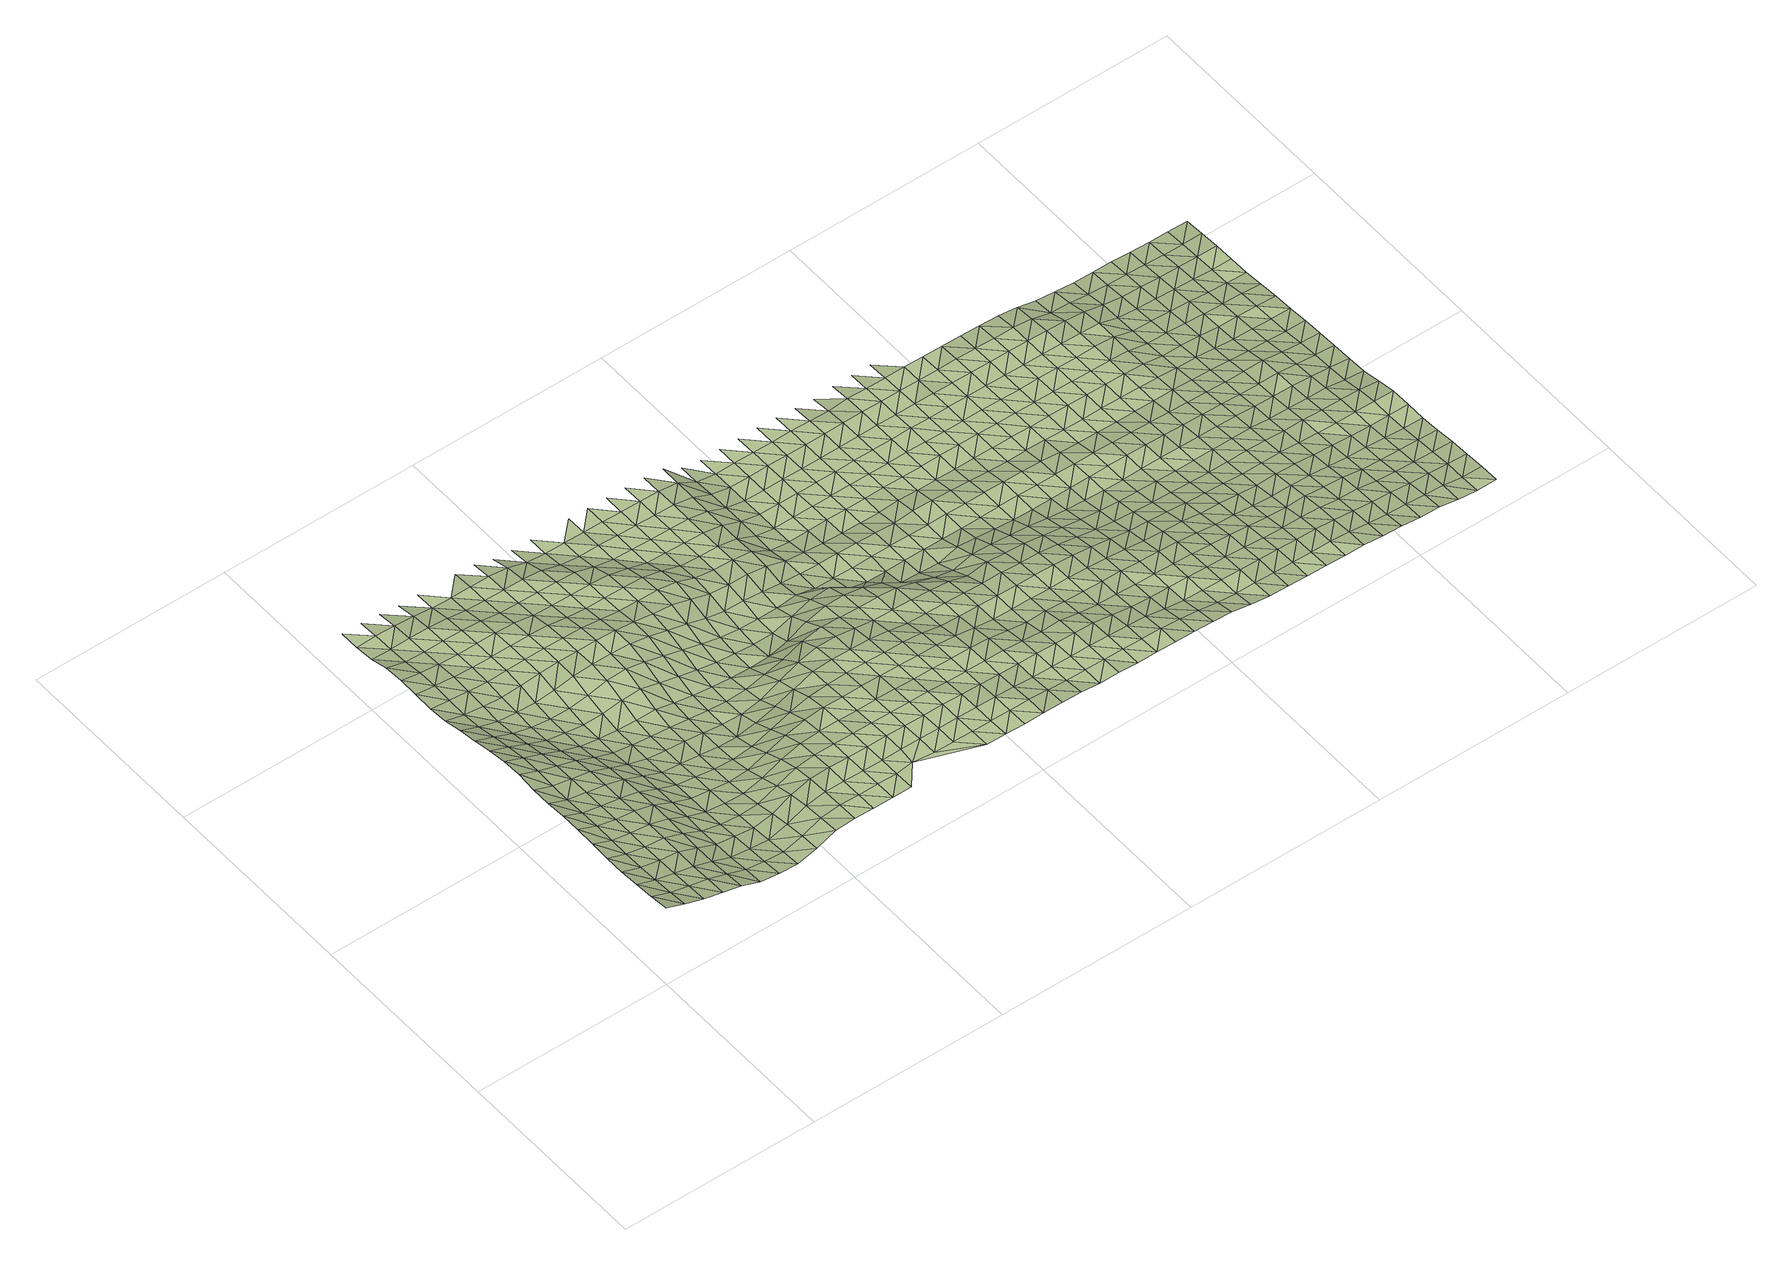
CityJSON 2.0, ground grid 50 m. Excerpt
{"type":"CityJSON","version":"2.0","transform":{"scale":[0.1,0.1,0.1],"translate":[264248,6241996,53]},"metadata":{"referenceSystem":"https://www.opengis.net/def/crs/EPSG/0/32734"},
"CityObjects":{
"terrain1":{"type":"TINRelief","geometry":[{"type":"CompositeSurface","lod":"1","boundaries":[[[0,1,2]],[[3,2,4]],[[4,2,1]],[[3,5,6]],[[5,3,4]],[[6,7,8]],[[4,1,9]],[[7,6,5]],[[10,8,11]],[[5,4,12]],[[8,7,11]],[[9,12,4]],[[10,13,14]],[[13,10,11]],[[5,15,7]],[[12,16,5]],[[17,14,18]],[[11,7,15]],[[18,14,13]],[[5,16,15]],[[12,9,19]],[[17,20,21]],[[13,11,22]],[[20,17,18]],[[23,16,12]],[[15,22,11]],[[24,21,25]],[[19,23,12]],[[18,13,26]],[[25,21,20]],[[13,22,26]],[[24,27,28]],[[15,16,29]],[[23,30,16]],[[20,18,31]],[[27,24,25]],[[15,29,22]],[[26,31,18]],[[16,30,29]],[[32,28,33]],[[23,19,34]],[[25,20,35]],[[33,28,27]],[[26,22,36]],[[31,35,20]],[[32,37,38]],[[30,23,39]],[[22,29,36]],[[37,32,33]],[[34,39,23]],[[25,40,27]],[[41,31,26]],[[35,42,25]],[[43,38,44]],[[36,41,26]],[[33,27,40]],[[30,45,29]],[[25,42,40]],[[44,38,37]],[[39,46,30]],[[35,31,47]],[[43,48,49]],[[45,36,29]],[[41,47,31]],[[30,46,45]],[[37,33,50]],[[39,34,51]],[[48,43,44]],[[52,42,35]],[[50,33,40]],[[49,53,54]],[[41,36,55]],[[47,52,35]],[[44,37,56]],[[57,46,39]],[[53,49,48]],[[55,36,45]],[[42,58,40]],[[56,37,50]],[[51,57,39]],[[59,54,60]],[[42,52,58]],[[48,44,61]],[[47,41,62]],[[60,54,53]],[[55,63,41]],[[50,40,64]],[[46,65,45]],[[44,56,61]],[[57,66,46]],[[59,67,68]],[[47,62,52]],[[58,64,40]],[[41,63,62]],[[53,48,69]],[[65,55,45]],[[67,59,60]],[[46,66,65]],[[50,70,56]],[[71,57,51]],[[61,69,48]],[[72,68,73]],[[64,70,50]],[[60,53,74]],[[58,52,75]],[[76,63,55]],[[73,68,67]],[[52,62,77]],[[56,78,61]],[[66,57,79]],[[69,74,53]],[[55,65,76]],[[72,80,81]],[[64,58,75]],[[70,78,56]],[[75,52,77]],[[79,57,71]],[[63,82,62]],[[80,72,73]],[[67,60,83]],[[69,61,84]],[[74,85,60]],[[63,76,82]],[[81,86,87]],[[70,64,88]],[[66,89,65]],[[78,84,61]],[[79,90,66]],[[67,83,73]],[[91,77,62]],[[86,81,80]],[[60,85,83]],[[88,64,75]],[[69,92,74]],[[65,89,76]],[[91,62,82]],[[66,90,89]],[[93,87,94]],[[78,70,95]],[[96,79,71]],[[84,92,69]],[[75,77,97]],[[94,87,86]],[[95,70,88]],[[98,80,73]],[[85,74,99]],[[76,100,82]],[[73,83,101]],[[97,77,91]],[[93,102,103]],[[84,78,104]],[[105,90,79]],[[92,99,74]],[[100,76,89]],[[86,80,98]],[[106,88,75]],[[73,101,98]],[[102,93,94]],[[78,95,104]],[[79,96,105]],[[85,107,83]],[[91,82,108]],[[97,106,75]],[[92,84,109]],[[85,99,107]],[[108,82,100]],[[94,86,110]],[[95,88,111]],[[90,112,89]],[[104,109,84]],[[90,105,113]],[[83,114,101]],[[91,115,97]],[[98,110,86]],[[106,111,88]],[[99,92,116]],[[100,89,112]],[[114,83,107]],[[115,91,108]],[[90,113,112]],[[104,95,117]],[[96,118,105]],[[109,116,92]],[[102,94,119]],[[101,120,98]],[[106,97,121]],[[110,122,94]],[[111,117,95]],[[108,100,123]],[[101,114,120]],[[97,115,121]],[[124,102,119]],[[125,109,104]],[[107,99,126]],[[105,127,113]],[[94,122,119]],[[116,128,99]],[[112,123,100]],[[110,98,129]],[[111,106,130]],[[117,125,104]],[[105,118,127]],[[114,107,126]],[[129,98,120]],[[128,126,99]],[[121,130,106]],[[116,109,131]],[[115,108,132]],[[123,133,108]],[[134,122,110]],[[113,135,112]],[[125,131,109]],[[113,127,136]],[[114,137,120]],[[117,111,138]],[[132,121,115]],[[129,134,110]],[[130,139,111]],[[108,133,132]],[[140,128,116]],[[123,112,135]],[[137,114,126]],[[113,136,135]],[[117,138,125]],[[127,118,141]],[[131,140,116]],[[111,139,138]],[[119,122,142]],[[120,143,129]],[[130,121,144]],[[134,145,122]],[[133,123,146]],[[137,143,120]],[[144,121,132]],[[147,119,142]],[[126,128,148]],[[149,136,127]],[[122,145,142]],[[140,150,128]],[[146,123,135]],[[151,134,129]],[[131,125,152]],[[153,139,130]],[[125,138,154]],[[149,127,141]],[[137,126,148]],[[133,155,132]],[[129,143,151]],[[148,128,150]],[[144,153,130]],[[140,131,152]],[[125,154,152]],[[155,133,146]],[[145,134,156]],[[139,157,138]],[[136,158,135]],[[159,136,149]],[[160,143,137]],[[161,144,132]],[[156,134,151]],[[139,153,157]],[[150,140,162]],[[146,135,158]],[[160,137,148]],[[161,132,155]],[[136,159,158]],[[163,154,138]],[[164,149,141]],[[152,162,140]],[[142,145,165]],[[144,166,153]],[[156,167,145]],[[163,138,157]],[[151,143,168]],[[155,146,169]],[[170,143,160]],[[144,161,166]],[[171,142,165]],[[148,150,172]],[[159,149,173]],[[145,167,165]],[[162,174,150]],[[169,146,158]],[[168,156,151]],[[175,152,154]],[[168,143,170]],[[176,154,163]],[[164,173,149]],[[160,148,172]],[[157,153,177]],[[161,155,178]],[[172,150,174]],[[153,166,179]],[[152,175,162]],[[154,176,175]],[[178,155,169]],[[180,167,156]],[[163,157,177]],[[159,181,158]],[[177,153,179]],[[173,182,159]],[[160,183,170]],[[161,184,166]],[[156,168,180]],[[185,174,162]],[[169,158,181]],[[183,160,172]],[[161,178,184]],[[159,182,181]],[[165,167,186]],[[163,187,176]],[[173,164,188]],[[162,175,185]],[[170,189,168]],[[190,179,166]],[[167,180,186]],[[187,163,177]],[[169,191,178]],[[189,170,183]],[[190,166,184]],[[192,193,165]],[[176,194,175]],[[172,174,195]],[[182,173,196]],[[185,197,174]],[[191,169,181]],[[168,198,180]],[[186,192,165]],[[194,176,187]],[[196,173,188]],[[183,172,195]],[[177,179,199]],[[178,200,184]],[[198,168,189]],[[195,174,197]],[[201,179,190]],[[202,185,175]],[[200,178,191]],[[186,180,203]],[[187,177,199]],[[182,204,181]],[[202,175,194]],[[199,179,201]],[[182,196,205]],[[189,183,206]],[[190,184,207]],[[180,198,203]],[[185,208,197]],[[191,181,204]],[[195,206,183]],[[207,184,200]],[[182,205,204]],[[192,186,209]],[[194,187,210]],[[188,211,196]],[[185,202,208]],[[190,212,201]],[[203,209,186]],[[210,187,199]],[[198,189,213]],[[200,191,214]],[[206,215,189]],[[212,190,207]],[[195,197,216]],[[202,194,217]],[[205,196,218]],[[197,208,219]],[[204,214,191]],[[213,203,198]],[[201,220,199]],[[209,221,192]],[[189,215,213]],[[217,194,210]],[[211,218,196]],[[206,195,216]],[[207,200,222]],[[216,197,219]],[[220,201,212]],[[202,223,208]],[[192,221,224]],[[200,214,222]],[[209,203,225]],[[210,199,226]],[[204,205,227]],[[202,217,223]],[[205,218,228]],[[215,206,229]],[[212,207,230]],[[225,203,213]],[[226,199,220]],[[231,219,208]],[[204,227,214]],[[229,206,216]],[[222,230,207]],[[205,228,227]],[[232,221,209]],[[210,233,217]],[[231,208,223]],[[215,234,213]],[[220,212,235]],[[218,211,236]],[[225,232,209]],[[233,210,226]],[[222,214,237]],[[234,215,229]],[[230,235,212]],[[221,238,224]],[[216,219,239]],[[217,240,223]],[[228,218,236]],[[241,219,231]],[[214,227,237]],[[211,242,236]],[[243,225,213]],[[221,232,238]],[[240,217,233]],[[229,216,239]],[[220,244,226]],[[245,230,222]],[[243,213,234]],[[239,219,241]],[[235,246,220]],[[231,223,247]],[[237,245,222]],[[225,248,232]],[[233,226,244]],[[228,249,227]],[[220,246,244]],[[247,223,240]],[[236,250,228]],[[234,229,251]],[[235,230,252]],[[225,243,248]],[[231,253,241]],[[249,237,227]],[[251,229,239]],[[245,252,230]],[[228,250,249]],[[240,233,254]],[[253,231,247]],[[255,236,242]],[[238,232,256]],[[243,234,257]],[[258,246,235]],[[232,248,259]],[[254,233,244]],[[241,260,239]],[[245,237,261]],[[257,234,251]],[[252,258,235]],[[236,255,250]],[[238,256,262]],[[247,240,263]],[[256,232,259]],[[260,241,253]],[[261,237,249]],[[243,264,248]],[[246,265,244]],[[263,240,254]],[[251,239,266]],[[243,257,264]],[[246,258,265]],[[253,247,267]],[[252,245,268]],[[266,239,260]],[[261,269,245]],[[270,259,248]],[[254,244,271]],[[250,272,249]],[[273,250,255]],[[247,263,267]],[[251,274,257]],[[252,268,258]],[[270,248,264]],[[265,271,244]],[[245,269,268]],[[260,253,275]],[[272,261,249]],[[274,251,266]],[[250,273,272]],[[254,276,263]],[[267,275,253]],[[256,259,277]],[[257,278,264]],[[279,259,270]],[[271,276,254]],[[266,260,280]],[[265,258,281]],[[282,269,261]],[[257,274,278]],[[258,268,283]],[[277,284,256]],[[263,285,267]],[[277,259,279]],[[275,280,260]],[[261,272,282]],[[255,286,273]],[[270,264,287]],[[271,265,281]],[[276,285,263]],[[281,258,283]],[[269,288,268]],[[287,264,278]],[[266,289,274]],[[275,267,290]],[[291,286,255]],[[280,292,266]],[[269,282,288]],[[270,293,279]],[[276,271,294]],[[273,295,272]],[[285,290,267]],[[278,274,289]],[[296,283,268]],[[293,270,287]],[[266,292,289]],[[294,271,281]],[[275,297,280]],[[272,295,282]],[[296,268,288]],[[273,286,295]],[[279,298,277]],[[285,276,299]],[[290,297,275]],[[291,255,300]],[[287,278,301]],[[281,283,302]],[[298,279,293]],[[299,276,294]],[[292,280,303]],[[282,304,288]],[[289,301,278]],[[302,283,296]],[[277,305,306]],[[290,285,307]],[[297,303,280]],[[304,282,295]],[[308,294,281]],[[286,291,309]],[[305,277,298]],[[285,299,307]],[[293,287,310]],[[292,311,289]],[[296,288,312]],[[301,313,287]],[[302,308,281]],[[297,290,314]],[[292,303,311]],[[312,288,304]],[[291,315,309]],[[298,293,310]],[[299,294,316]],[[286,317,295]],[[287,313,310]],[[307,314,290]],[[291,300,315]],[[301,289,318]],[[296,319,302]],[[308,316,294]],[[303,297,320]],[[304,295,317]],[[311,318,289]],[[319,296,312]],[[286,309,317]],[[305,298,321]],[[307,299,322]],[[314,320,297]],[[313,301,323]],[[308,302,324]],[[321,298,310]],[[316,322,299]],[[312,304,325]],[[318,323,301]],[[302,319,324]],[[326,305,327]],[[328,314,307]],[[311,303,329]],[[320,330,303]],[[317,325,304]],[[313,331,310]],[[316,308,332]],[[309,315,333]],[[327,305,321]],[[322,328,307]],[[315,300,334]],[[318,311,329]],[[323,331,313]],[[330,329,303]],[[324,332,308]],[[320,314,335]],[[319,312,336]],[[325,337,312]],[[315,334,333]],[[321,310,338]],[[309,339,317]],[[328,335,314]],[[323,318,340]],[[322,316,341]],[[336,324,319]],[[331,338,310]],[[332,342,316]],[[312,337,336]],[[343,330,320]],[[325,317,339]],[[340,318,329]],[[309,333,339]],[[321,344,327]],[[322,341,328]],[[345,334,300]],[[335,343,320]],[[316,342,341]],[[331,323,346]],[[332,324,347]],[[338,344,321]],[[337,325,348]],[[346,323,340]],[[347,324,336]],[[329,330,349]],[[350,333,334]],[[343,351,330]],[[348,325,339]],[[338,331,352]],[[335,328,353]],[[354,342,332]],[[344,355,327]],[[328,341,356]],[[345,350,334]],[[340,329,349]],[[337,357,336]],[[331,346,352]],[[349,330,351]],[[347,354,332]],[[343,335,353]],[[358,327,355]],[[328,356,353]],[[357,337,348]],[[344,338,359]],[[342,360,341]],[[333,361,339]],[[350,362,333]],[[340,363,346]],[[364,347,336]],[[352,359,338]],[[342,354,360]],[[351,343,365]],[[348,339,361]],[[349,363,340]],[[364,336,357]],[[333,362,361]],[[355,344,366]],[[367,356,341]],[[353,365,343]],[[346,368,352]],[[347,369,354]],[[370,350,345]],[[359,366,344]],[[367,341,360]],[[357,348,371]],[[363,368,346]],[[347,364,369]],[[349,351,372]],[[365,373,351]],[[371,348,361]],[[370,345,374]],[[359,352,375]],[[376,353,356]],[[377,362,350]],[[366,378,355]],[[379,356,367]],[[363,349,372]],[[360,354,380]],[[364,357,381]],[[368,375,352]],[[372,351,373]],[[354,369,382]],[[353,376,365]],[[383,355,378]],[[356,379,376]],[[381,357,371]],[[350,370,377]],[[359,384,366]],[[367,360,380]],[[361,362,385]],[[380,354,382]],[[368,363,386]],[[364,387,369]],[[375,384,359]],[[388,373,365]],[[371,361,385]],[[372,386,363]],[[364,381,387]],[[362,377,385]],[[378,366,389]],[[367,390,379]],[[374,391,370]],[[365,376,388]],[[375,368,392]],[[393,382,369]],[[384,389,366]],[[390,367,380]],[[371,394,381]],[[368,386,392]],[[393,369,387]],[[378,395,383]],[[379,396,376]],[[397,372,373]],[[370,398,377]],[[388,399,373]],[[394,371,385]],[[384,375,400]],[[389,395,378]],[[396,379,390]],[[391,398,370]],[[380,382,401]],[[381,402,387]],[[392,400,375]],[[397,373,399]],[[403,382,393]],[[404,386,372]],[[405,388,376]],[[402,381,394]],[[389,384,406]],[[390,380,401]],[[385,377,407]],[[405,376,396]],[[401,382,403]],[[398,408,377]],[[392,386,404]],[[393,387,409]],[[400,406,384]],[[372,397,404]],[[388,410,399]],[[385,407,394]],[[409,387,402]],[[377,408,407]],[[396,390,411]],[[388,405,410]],[[395,389,412]],[[413,400,392]],[[393,414,403]],[[398,391,415]],[[406,416,389]],[[411,390,401]],[[404,413,392]],[[414,393,409]],[[417,395,412]],[[397,399,418]],[[405,396,419]],[[402,394,420]],[[398,415,408]],[[389,416,412]],[[399,410,421]],[[394,407,422]],[[391,423,415]],[[406,400,424]],[[403,425,401]],[[419,396,411]],[[397,418,404]],[[409,402,420]],[[413,424,400]],[[418,399,421]],[[425,403,414]],[[394,422,420]],[[405,426,410]],[[427,416,406]],[[411,401,428]],[[408,429,407]],[[405,419,426]],[[408,415,430]],[[404,431,413]],[[414,409,432]],[[424,427,406]],[[428,401,425]],[[433,421,410]],[[429,422,407]],[[431,404,418]],[[420,432,409]],[[408,430,429]],[[411,434,419]],[[423,435,415]],[[433,410,426]],[[412,416,436]],[[437,425,414]],[[427,438,416]],[[434,411,428]],[[424,413,439]],[[413,431,440]],[[414,432,437]],[[441,412,436]],[[418,421,442]],[[419,443,426]],[[444,420,422]],[[445,430,415]],[[416,438,436]],[[446,421,433]],[[422,429,447]],[[427,424,439]],[[428,425,448]],[[413,440,439]],[[443,419,434]],[[445,415,435]],[[431,418,442]],[[442,421,446]],[[448,425,437]],[[422,447,444]],[[433,426,449]],[[450,432,420]],[[438,427,451]],[[430,452,429]],[[449,426,443]],[[453,430,445]],[[454,440,431]],[[434,428,455]],[[439,451,427]],[[448,456,428]],[[420,444,450]],[[433,457,446]],[[437,432,458]],[[447,429,452]],[[454,431,442]],[[430,453,452]],[[434,455,443]],[[459,445,435]],[[428,456,455]],[[433,449,457]],[[436,438,460]],[[458,448,437]],[[451,461,438]],[[450,458,432]],[[462,439,440]],[[446,463,442]],[[447,464,444]],[[465,440,454]],[[466,436,460]],[[453,445,467]],[[438,461,460]],[[463,446,457]],[[452,464,447]],[[439,462,451]],[[449,443,468]],[[469,456,448]],[[440,465,462]],[[443,455,470]],[[459,467,445]],[[454,442,471]],[[444,472,450]],[[448,458,469]],[[449,468,457]],[[443,470,468]],[[471,442,463]],[[464,472,444]],[[473,461,451]],[[456,474,455]],[[452,453,475]],[[467,476,453]],[[454,477,465]],[[462,473,451]],[[456,469,474]],[[458,450,478]],[[452,475,464]],[[477,454,471]],[[472,479,450]],[[453,476,475]],[[461,480,460]],[[463,457,481]],[[482,470,455]],[[457,468,483]],[[465,484,462]],[[458,478,469]],[[467,459,485]],[[473,480,461]],[[482,455,474]],[[478,450,479]],[[463,481,471]],[[465,477,484]],[[457,483,481]],[[486,487,460]],[[472,464,488]],[[467,485,476]],[[464,475,489]],[[459,490,485]],[[473,462,491]],[[470,492,468]],[[469,493,474]],[[480,486,460]],[[494,470,482]],[[472,488,479]],[[491,462,484]],[[478,493,469]],[[464,489,488]],[[477,471,495]],[[492,483,468]],[[471,481,496]],[[470,494,492]],[[482,474,497]],[[476,498,475]],[[476,485,499]],[[477,495,484]],[[473,500,480]],[[473,491,501]],[[471,496,495]],[[493,497,474]],[[483,502,481]],[[478,479,503]],[[498,489,475]],[[479,488,504]],[[476,499,498]],[[486,480,500]],[[482,505,494]],[[490,506,485]],[[473,501,500]],[[502,483,492]],[[493,478,503]],[[503,479,504]],[[497,505,482]],[[491,484,507]],[[508,496,481]],[[484,495,509]],[[510,486,511]],[[512,488,489]],[[513,499,485]],[[508,481,502]],[[514,489,498]],[[501,491,507]],[[497,493,515]],[[492,494,516]],[[484,509,507]],[[500,511,486]],[[505,517,494]],[[513,485,506]],[[512,504,488]],[[503,515,493]],[[489,514,512]],[[496,518,495]],[[502,492,516]],[[519,496,508]],[[494,517,516]],[[520,505,497]],[[498,499,521]],[[522,499,513]],[[500,501,523]],[[518,509,495]],[[507,524,501]],[[496,519,518]],[[497,515,520]],[[525,508,502]],[[526,503,504]],[[498,521,514]],[[527,504,512]],[[499,522,521]],[[500,523,511]],[[517,505,528]],[[529,513,506]],[[501,524,523]],[[525,502,516]],[[528,505,520]],[[526,504,527]],[[530,507,509]],[[519,508,531]],[[532,515,503]],[[533,512,514]],[[534,509,518]],[[535,511,536]],[[522,513,537]],[[525,531,508]],[[521,533,514]],[[516,517,538]],[[511,523,536]],[[509,534,530]],[[528,539,517]],[[503,526,532]],[[529,537,513]],[[540,524,507]],[[520,515,541]],[[527,512,542]],[[518,519,543]],[[538,525,516]],[[517,539,538]],[[531,544,519]],[[542,512,533]],[[541,528,520]],[[521,522,545]],[[507,530,540]],[[541,515,532]],[[537,546,522]],[[524,547,523]],[[518,543,534]],[[527,548,526]],[[519,544,543]],[[521,545,533]],[[542,548,527]],[[522,546,545]],[[547,536,523]],[[531,525,549]],[[550,539,528]],[[524,540,547]],[[525,538,551]],[[534,552,530]],[[532,526,553]],[[537,529,554]],[[528,541,550]],[[531,549,544]],[[555,542,533]],[[552,534,543]],[[525,551,549]],[[548,553,526]],[[556,536,557]],[[539,558,538]],[[537,554,546]],[[555,533,545]],[[529,559,554]],[[540,530,560]],[[541,532,561]],[[557,536,547]],[[558,539,550]],[[543,544,562]],[[542,563,548]],[[552,560,530]],[[553,561,532]],[[551,538,564]],[[562,544,549]],[[563,542,555]],[[550,541,565]],[[545,546,566]],[[558,564,538]],[[546,554,567]],[[543,568,552]],[[540,569,547]],[[560,570,540]],[[561,565,541]],[[551,571,549]],[[572,553,548]],[[545,566,555]],[[568,543,562]],[[548,563,573]],[[546,567,566]],[[569,557,547]],[[559,574,554]],[[540,570,569]],[[551,564,571]],[[553,572,561]],[[575,558,550]],[[548,573,572]],[[565,576,550]],[[560,552,577]],[[552,568,578]],[[579,580,557]],[[562,549,581]],[[563,555,582]],[[583,567,554]],[[571,584,549]],[[575,550,576]],[[555,566,585]],[[560,577,570]],[[586,564,558]],[[552,578,577]],[[557,569,579]],[[583,554,574]],[[568,562,581]],[[565,561,587]],[[582,573,563]],[[581,549,584]],[[561,572,588]],[[555,585,582]],[[558,575,586]],[[565,587,576]],[[589,571,564]],[[567,590,566]],[[561,588,587]],[[591,567,583]],[[570,592,569]],[[578,568,593]],[[570,577,594]],[[572,573,595]],[[590,585,566]],[[593,568,581]],[[589,564,586]],[[596,573,582]],[[567,591,590]],[[569,592,579]],[[597,584,571]],[[598,583,574]],[[570,594,592]],[[578,599,577]],[[575,576,600]],[[595,588,572]],[[576,587,601]],[[573,596,595]],[[599,578,593]],[[571,589,597]],[[579,602,603]],[[575,600,586]],[[604,581,584]],[[605,582,585]],[[591,583,606]],[[600,576,601]],[[585,590,607]],[[608,594,577]],[[592,602,579]],[[598,606,583]],[[581,604,593]],[[587,588,609]],[[582,605,596]],[[608,577,599]],[[604,584,597]],[[610,588,595]],[[585,607,605]],[[586,611,589]],[[609,601,587]],[[590,591,612]],[[611,586,600]],[[588,610,609]],[[606,613,591]],[[594,614,592]],[[599,593,615]],[[616,594,608]],[[589,617,597]],[[618,595,596]],[[607,590,612]],[[604,615,593]],[[605,619,596]],[[591,613,612]],[[602,592,614]],[[606,598,620]],[[594,616,614]],[[617,589,611]],[[621,608,599]],[[600,601,622]],[[595,618,610]],[[623,601,609]],[[596,619,618]],[[597,624,604]],[[607,625,605]],[[615,621,599]],[[626,602,627]],[[611,600,622]],[[613,606,628]],[[624,597,617]],[[622,601,623]],[[625,607,612]],[[616,608,629]],[[630,609,610]],[[614,627,602]],[[620,628,606]],[[631,615,604]],[[619,605,632]],[[621,629,608]],[[618,630,610]],[[617,611,633]],[[631,604,624]],[[632,605,625]],[[623,609,634]],[[612,613,635]],[[622,633,611]],[[628,636,613]],[[615,637,621]],[[614,616,638]],[[629,639,616]],[[609,630,634]],[[640,624,617]],[[618,619,641]],[[612,635,625]],[[615,631,637]],[[619,632,642]],[[613,636,635]],[[614,638,627]],[[628,620,643]],[[616,639,638]],[[617,633,640]],[[618,641,630]],[[644,622,623]],[[619,642,641]],[[634,645,623]],[[629,621,646]],[[631,624,647]],[[621,637,648]],[[649,627,650]],[[632,625,651]],[[652,636,628]],[[647,624,640]],[[644,623,645]],[[625,635,653]],[[629,646,639]],[[630,654,634]],[[655,633,622]],[[621,648,646]],[[627,638,650]],[[643,652,628]],[[642,632,651]],[[654,630,641]],[[625,653,651]],[[631,656,637]],[[657,635,636]],[[647,658,631]],[[622,644,655]],[[659,645,634]],[[640,633,660]],[[636,652,657]],[[639,661,638]],[[656,648,637]],[[639,646,662]],[[631,658,656]],[[659,634,654]],[[660,647,640]],[[641,642,663]],[[664,653,635]],[[660,633,655]],[[651,665,642]],[[661,650,638]],[[643,666,652]],[[639,662,661]],[[664,635,657]],[[644,645,667]],[[654,641,663]],[[645,659,668]],[[642,665,663]],[[646,648,669]],[[670,658,647]],[[671,648,656]],[[672,650,673]],[[644,667,655]],[[674,651,653]],[[667,645,668]],[[647,660,670]],[[675,653,664]],[[669,662,646]],[[657,652,676]],[[673,650,661]],[[648,671,669]],[[652,666,677]],[[659,654,678]],[[663,679,654]],[[653,675,674]],[[656,658,680]],[[655,681,660]],[[682,665,651]],[[664,657,676]],[[658,670,683]],[[676,652,677]],[[668,659,678]],[[681,655,667]],[[678,654,679]],[[662,684,661]],[[656,680,671]],[[685,662,669]],[[658,683,680]],[[651,674,682]],[[660,686,670]],[[687,663,665]],[[664,688,675]],[[684,673,661]],[[689,677,666]],[[662,685,684]],[[686,660,681]],[[676,688,664]],[[690,669,671]],[[667,668,691]],[[678,692,668]],[[665,682,687]],[[683,670,693]],[[694,679,663]],[[675,695,674]],[[680,690,671]],[[696,697,673]],[[681,667,691]],[[693,670,686]],[[691,668,692]],[[688,695,675]],[[685,669,698]],[[699,676,677]],[[673,684,696]],[[663,687,694]],[[700,677,689]],[[674,701,682]],[[702,678,679]],[[669,690,698]],[[703,680,683]],[[686,681,704]],[[676,699,688]],[[683,693,705]],[[695,701,674]],[[700,699,677]],[[691,704,681]],[[702,679,694]],[[680,703,690]],[[706,684,685]],[[682,707,687]],[[708,692,678]],[[698,709,685]],[[683,705,703]],[[693,686,710]],[[701,707,682]],[[684,706,696]],[[695,688,711]],[[700,689,712]],[[685,709,706]],[[686,704,710]],[[678,702,708]],[[688,699,713]],[[714,698,690]],[[687,715,694]],[[716,691,692]],[[705,693,717]],[[701,695,711]],[[714,690,703]],[[707,715,687]],[[688,713,711]],[[696,718,719]],[[710,717,693]],[[716,692,708]],[[698,720,709]],[[694,721,702]],[[722,704,691]],[[699,700,723]],[[718,696,706]],[[712,724,700]],[[705,725,703]],[[707,701,726]],[[698,714,720]],[[715,721,694]],[[723,713,699]],[[705,717,725]],[[691,716,722]],[[711,726,701]],[[723,700,724]],[[702,727,708]],[[728,710,704]],[[709,729,706]],[[714,703,730]],[[709,720,731]],[[721,727,702]],[[715,707,732]],[[730,703,725]],[[728,704,722]],[[726,733,707]],[[708,734,716]],[[735,717,710]],[[724,712,736]],[[737,711,713]],[[709,731,729]],[[713,723,738]],[[739,718,706]],[[715,732,721]],[[727,734,708]],[[707,733,732]],[[720,714,740]],[[711,737,726]],[[730,741,714]],[[710,728,735]],[[713,738,737]],[[718,739,742]],[[716,743,722]],[[725,717,744]],[[706,729,739]],[[740,731,720]],[[723,724,745]],[[714,741,740]],[[734,743,716]],[[736,746,724]],[[744,730,725]],[[727,721,747]],[[748,733,726]],[[744,717,735]],[[721,732,749]],[[722,750,728]],[[738,723,745]],[[726,737,748]],[[745,724,746]],[[751,729,731]],[[727,747,734]],[[743,750,722]],[[721,749,747]],[[752,741,730]],[[733,753,732]],[[740,751,731]],[[728,754,735]],[[738,755,737]],[[730,744,752]],[[733,748,753]],[[756,746,736]],[[750,754,728]],[[755,738,745]],[[739,729,757]],[[758,740,741]],[[743,734,759]],[[749,732,760]],[[729,751,761]],[[734,747,762]],[[735,763,744]],[[748,737,764]],[[741,752,758]],[[760,732,753]],[[743,759,750]],[[729,761,757]],[[754,763,735]],[[734,762,759]],[[764,737,755]],[[749,765,747]],[[766,745,746]],[[746,756,767]],[[751,740,768]],[[744,769,752]],[[740,758,770]],[[749,760,765]],[[771,753,748]],[[745,766,755]],[[763,769,744]],[[748,764,772]],[[766,746,767]],[[768,761,751]],[[754,750,773]],[[774,762,747]],[[770,768,740]],[[750,759,775]],[[752,776,758]],[[753,771,760]],[[771,748,772]],[[774,747,765]],[[754,773,763]],[[769,776,752]],[[750,775,773]],[[764,755,777]],[[756,778,767]],[[755,766,779]],[[758,780,770]],[[781,757,761]],[[760,782,765]],[[762,783,759]],[[761,768,784]],[[785,762,774]],[[772,764,777]],[[776,780,758]],[[771,782,760]],[[755,779,777]],[[769,763,786]],[[783,775,759]],[[761,784,781]],[[763,773,787]],[[762,785,783]],[[788,774,765]],[[766,767,789]],[[767,778,790]],[[768,770,791]],[[769,786,776]],[[780,792,770]],[[763,787,786]],[[782,788,765]],[[775,793,773]],[[771,772,794]],[[789,779,766]],[[777,795,772]],[[789,767,790]],[[784,768,791]],[[785,774,796]],[[791,770,792]],[[793,775,783]],[[794,782,771]],[[788,796,774]],[[794,772,795]],[[780,776,797]],[[798,787,773]],[[776,786,799]],[[784,800,781]],[[801,790,778]],[[802,777,779]],[[798,773,793]],[[803,779,789]],[[780,797,792]],[[783,785,804]],[[788,782,805]],[[800,784,791]],[[776,799,797]],[[796,806,785]],[[805,782,794]],[[779,803,802]],[[793,783,804]],[[787,807,786]],[[808,795,777]],[[785,806,804]],[[809,787,798]],[[810,789,790]],[[811,781,800]],[[812,790,801]],[[813,791,792]],[[807,799,786]],[[796,788,814]],[[792,797,815]],[[787,809,807]],[[805,816,788]],[[777,802,808]],[[817,798,793]],[[794,795,818]],[[789,810,803]],[[810,790,812]],[[791,813,800]],[[796,814,806]],[[813,792,815]],[[817,793,804]],[[788,816,814]],[[818,805,794]],[[818,795,808]],[[819,797,799]],[[809,798,820]],[[803,821,802]],[[822,799,807]],[[812,801,823]],[[817,820,798]],[[803,810,821]],[[811,800,824]],[[819,815,797]],[[804,806,825]],[[826,816,805]],[[800,813,827]],[[799,822,819]],[[806,814,828]],[[808,802,829]],[[805,818,826]],[[807,809,830]],[[825,817,804]],[[800,827,824]],[[820,831,809]],[[806,828,825]],[[821,829,802]],[[816,832,814]],[[810,812,833]],[[823,834,812]],[[813,815,835]],[[807,830,822]],[[808,836,818]],[[837,815,819]],[[809,831,830]],[[816,826,832]],[[833,821,810]],[[829,836,808]],[[833,812,834]],[[835,827,813]],[[820,817,838]],[[839,828,814]],[[835,815,837]],[[817,825,840]],[[841,819,822]],[[826,818,842]],[[839,814,832]],[[820,838,831]],[[830,841,822]],[[817,840,838]],[[836,842,818]],[[827,843,824]],[[829,821,844]],[[823,845,834]],[[821,833,846]],[[837,819,847]],[[832,826,848]],[[849,825,828]],[[827,835,843]],[[850,828,839]],[[829,844,836]],[[819,841,847]],[[842,848,826]],[[821,846,844]],[[851,830,831]],[[840,825,849]],[[831,838,852]],[[828,850,849]],[[853,839,832]],[[833,834,854]],[[843,855,824]],[[834,845,856]],[[857,835,837]],[[830,851,841]],[[847,858,837]],[[831,852,851]],[[848,853,832]],[[859,842,836]],[[846,833,854]],[[836,844,860]],[[854,834,856]],[[850,839,861]],[[862,838,840]],[[857,837,858]],[[849,863,840]],[[864,843,835]],[[865,847,841]],[[842,859,848]],[[853,861,839]],[[836,860,859]],[[862,852,838]],[[865,841,851]],[[840,863,862]],[[866,849,850]],[[844,846,867]],[[868,856,845]],[[835,857,864]],[[854,869,846]],[[870,855,843]],[[847,871,858]],[[850,861,866]],[[852,872,851]],[[853,848,873]],[[867,860,844]],[[847,865,871]],[[848,859,874]],[[846,869,867]],[[875,863,849]],[[843,864,870]],[[862,872,852]],[[853,873,861]],[[876,854,856]],[[849,866,875]],[[848,874,873]],[[877,856,868]],[[857,858,878]],[[865,851,879]],[[858,871,880]],[[881,862,863]],[[859,860,882]],[[854,876,869]],[[879,851,872]],[[883,860,867]],[[876,856,877]],[[864,857,878]],[[878,858,880]],[[863,875,881]],[[866,861,884]],[[882,874,859]],[[861,873,885]],[[860,883,882]],[[886,871,865]],[[887,867,869]],[[879,888,865]],[[870,864,889]],[[872,862,890]],[[866,884,875]],[[877,868,891]],[[862,881,892]],[[884,861,885]],[[869,876,887]],[[886,880,871]],[[889,864,878]],[[865,888,886]],[[890,879,872]],[[893,873,874]],[[883,867,894]],[[890,862,892]],[[895,874,882]],[[875,896,881]],[[867,887,894]],[[893,885,873]],[[876,877,897]],[[889,898,870]],[[896,875,884]],[[874,895,893]],[[891,899,877]],[[878,880,900]],[[901,888,879]],[[902,880,886]],[[881,903,892]],[[904,882,883]],[[876,897,887]],[[879,890,901]],[[894,905,883]],[[897,877,899]],[[900,889,878]],[[900,880,902]],[[903,881,896]],[[906,886,888]],[[884,885,907]],[[882,904,895]],[[908,885,893]],[[883,905,904]],[[892,909,890]],[[887,910,894]],[[888,901,906]],[[896,884,907]],[[891,911,899]],[[909,892,903]],[[907,885,908]],[[910,887,897]],[[902,886,912]],[[898,889,913]],[[914,893,895]],[[889,900,915]],[[890,916,901]],[[917,905,894]],[[886,906,912]],[[904,914,895]],[[903,896,918]],[[889,915,913]],[[916,890,909]],[[917,894,910]],[[908,893,919]],[[897,899,920]],[[907,918,896]],[[899,911,921]],[[900,902,922]],[[901,923,906]],[[912,924,902]],[[893,914,919]],[[925,909,903]],[[904,905,926]],[[910,897,920]],[[923,901,916]],[[905,917,927]],[[920,899,921]],[[915,900,922]],[[922,902,924]],[[903,918,925]],[[906,928,912]],[[929,907,908]],[[904,926,914]],[[919,930,908]],[[905,927,926]],[[916,909,931]],[[906,923,928]],[[915,932,913]],[[917,910,933]],[[934,921,911]],[[931,909,925]],[[929,908,930]],[[920,935,910]],[[936,924,912]],[[937,918,907]],[[914,938,919]],[[915,922,932]],[[927,917,933]],[[936,912,928]],[[938,914,926]],[[933,910,935]],[[916,939,923]],[[931,940,916]],[[907,929,937]],[[925,918,941]],[[942,930,919]],[[943,920,921]],[[932,944,913]],[[945,921,934]],[[946,922,924]],[[928,923,939]],[[924,936,947]],[[916,940,939]],[[942,919,938]],[[941,931,925]],[[926,927,948]],[[941,918,937]],[[933,949,927]],[[943,921,945]],[[950,935,920]],[[946,924,947]],[[951,932,922]],[[938,926,948]],[[929,930,952]],[[927,949,948]],[[930,942,953]],[[936,928,954]],[[955,940,931]],[[939,956,928]],[[920,943,950]],[[929,952,937]],[[957,933,935]],[[951,922,946]],[[931,941,955]],[[952,930,953]],[[958,944,932]],[[947,936,954]],[[954,928,956]],[[942,938,959]],[[948,960,938]],[[957,935,950]],[[939,940,961]],[[937,962,941]],[[963,949,933]],[[932,951,958]],[[940,955,964]],[[953,942,959]],[[959,938,960]],[[962,937,952]],[[965,946,947]],[[954,966,947]],[[940,964,961]],[[933,957,963]],[[967,956,939]],[[941,968,955]],[[969,948,949]],[[951,946,965]],[[965,947,966]],[[968,941,962]],[[952,953,970]],[[939,961,967]],[[959,971,953]],[[949,963,969]],[[972,954,956]],[[964,955,973]],[[974,960,948]],[[958,951,975]],[[962,952,970]],[[970,953,971]],[[973,955,968]],[[951,965,975]],[[972,956,967]],[[948,969,974]],[[976,966,954]],[[977,959,960]],[[968,962,978]],[[979,961,964]],[[964,973,980]],[[975,981,958]],[[954,972,976]],[[970,978,962]],[[977,960,974]],[[965,966,982]],[[961,979,967]],[[983,971,959]],[[964,980,979]],[[973,968,984]],[[982,975,965]],[[982,966,976]],[[968,978,984]],[[959,977,983]],[[967,985,972]],[[986,970,971]],[[980,973,987]],[[979,985,967]],[[984,987,973]],[[986,971,983]],[[981,975,988]],[[972,989,976]],[[990,978,970]],[[975,982,991]],[[979,980,992]],[[985,989,972]],[[975,991,988]],[[980,987,992]],[[970,986,990]],[[993,984,978]],[[982,976,994]],[[985,979,995]],[[989,996,976]],[[995,979,992]],[[993,978,990]],[[991,982,994]],[[997,987,984]],[[994,976,996]],[[989,985,998]],[[995,999,985]],[[984,993,997]],[[992,987,1000]],[[989,998,996]],[[988,991,1001]],[[985,999,998]],[[994,1002,991]],[[1000,995,992]],[[1000,987,997]],[[991,1002,1001]],[[1003,994,996]],[[1004,999,995]],[[996,998,1005]],[[995,1000,1004]],[[994,1003,1002]],[[1003,996,1005]],[[999,1006,998]],[[999,1004,1006]],[[1007,1001,1002]],[[1008,1005,998]],[[1003,1007,1002]],[[1008,998,1006]],[[1007,1009,1001]],[[1003,1005,1010]],[[1011,1005,1008]],[[1010,1005,1011]],[[1012,1007,1003]],[[1012,1003,1010]],[[1013,1009,1007]],[[1007,1012,1013]]]}]}
},
"vertices":[
[4,6,227],[54,6,206],[4,56,220],[4,106,215],[54,56,199],[54,106,195],[4,156,211],[54,156,192],[4,206,211],[104,6,189],[4,255,213],[54,206,191],[104,56,186],[54,255,192],[4,305,215],[104,156,180],[104,106,183],[4,355,215],[54,305,194],[154,6,176],[54,355,192],[4,405,211],[104,206,180],[154,56,175],[4,455,210],[54,405,189],[104,255,181],[54,455,190],[4,505,216],[154,156,173],[154,106,172],[104,305,181],[4,555,214],[54,505,194],[204,6,163],[104,355,180],[154,206,175],[54,555,192],[4,605,204],[204,56,158],[104,455,179],[154,255,175],[104,405,179],[4,655,193],[54,605,183],[204,156,153],[204,106,154],[154,305,174],[54,655,172],[4,705,183],[104,505,176],[254,6,143],[154,355,170],[54,705,160],[4,755,170],[204,206,155],[104,555,171],[254,56,138],[154,405,170],[4,805,164],[54,755,155],[104,605,160],[204,305,159],[204,255,158],[154,455,168],[254,156,131],[254,106,134],[54,805,157],[4,855,167],[104,655,149],[154,505,160],[304,6,136],[4,905,168],[54,855,159],[104,705,145],[204,405,153],[254,206,131],[204,355,157],[154,555,148],[304,56,131],[54,905,157],[4,955,163],[254,255,133],[104,805,152],[154,605,138],[104,755,148],[54,955,149],[4,1005,147],[204,455,147],[304,156,122],[304,106,126],[254,305,135],[154,655,136],[4,1055,143],[54,1005,145],[204,505,137],[354,6,132],[254,355,134],[104,905,150],[154,705,139],[304,206,118],[104,855,154],[54,1055,144],[4,1105,142],[204,555,128],[354,56,127],[254,405,131],[154,755,143],[304,255,115],[204,605,127],[104,955,147],[254,455,125],[354,156,116],[354,106,121],[154,805,149],[304,305,113],[204,655,129],[254,505,118],[404,6,147],[104,1055,143],[154,855,151],[304,355,113],[104,1005,146],[354,206,112],[54,1105,141],[254,555,118],[204,755,145],[404,56,142],[204,705,135],[154,905,149],[304,405,110],[254,605,120],[354,305,106],[354,255,108],[154,955,147],[404,156,126],[404,106,135],[204,805,151],[304,505,109],[304,455,108],[254,655,127],[454,6,168],[154,1055,138],[204,855,150],[354,355,104],[154,1005,145],[404,206,114],[104,1105,135],[254,755,151],[454,56,165],[254,705,141],[204,905,149],[304,605,120],[354,405,102],[304,555,111],[404,255,105],[204,955,147],[354,455,102],[454,156,151],[454,106,160],[254,805,151],[404,305,99],[304,655,135],[354,505,102],[504,6,172],[204,1055,131],[404,355,97],[204,1005,141],[254,905,148],[454,206,137],[254,855,150],[154,1105,129],[304,755,153],[504,56,172],[304,705,150],[354,605,129],[354,555,109],[404,455,96],[454,255,120],[404,405,96],[254,955,143],[504,156,167],[504,106,170],[304,805,152],[454,305,102],[354,655,147],[254,1005,133],[404,505,97],[554,6,170],[304,855,150],[454,355,92],[504,206,159],[254,1055,130],[204,1105,129],[404,555,110],[354,755,153],[554,56,170],[354,705,154],[304,905,146],[454,455,89],[504,255,143],[454,405,89],[404,605,131],[304,955,135],[554,156,169],[554,106,169],[354,805,151],[504,305,122],[404,655,150],[304,1005,131],[454,505,90],[605,6,170],[504,355,100],[354,905,137],[554,206,166],[354,855,148],[404,755,153],[454,555,97],[605,56,169],[404,705,154],[504,405,86],[304,1055,130],[554,255,159],[454,605,116],[304,1105,127],[354,955,132],[504,455,82],[605,156,167],[605,106,168],[404,805,150],[554,305,142],[454,655,139],[354,1005,131],[504,505,84],[404,855,140],[554,355,118],[655,56,168],[605,206,166],[354,1055,129],[454,755,151],[504,555,88],[454,705,152],[655,6,169],[404,905,134],[554,455,81],[605,255,163],[554,405,96],[504,605,104],[404,955,132],[655,156,166],[655,106,167],[454,805,142],[605,305,156],[504,655,124],[554,505,78],[701,62,168],[404,1055,123],[454,855,134],[605,355,137],[404,1005,130],[504,705,142],[655,206,165],[354,1105,122],[554,555,81],[454,905,133],[605,405,113],[504,755,144],[554,605,90],[655,305,161],[655,255,163],[454,955,131],[605,455,92],[705,156,166],[705,106,167],[504,805,135],[554,655,109],[605,505,81],[454,1055,107],[504,855,134],[454,1005,125],[554,705,127],[655,405,133],[705,206,164],[655,355,151],[404,1105,107],[605,555,75],[755,106,166],[504,905,132],[705,255,162],[554,805,134],[605,605,80],[755,56,168],[554,755,136],[504,955,127],[655,455,117],[755,156,165],[705,305,160],[605,655,95],[504,1005,109],[655,505,95],[855,6,168],[554,855,133],[705,355,157],[605,705,114],[755,206,164],[504,1055,102],[454,1105,102],[655,555,73],[705,405,155],[805,106,166],[554,955,111],[605,755,129],[755,255,163],[554,905,129],[655,605,74],[805,56,167],[705,455,140],[805,156,164],[605,805,134],[755,305,161],[655,655,82],[554,1005,101],[705,505,108],[605,855,130],[755,355,159],[805,206,163],[504,1105,101],[554,1055,101],[705,555,75],[655,755,114],[655,705,98],[605,905,115],[755,405,158],[855,106,165],[855,56,166],[705,605,69],[805,305,159],[805,255,161],[605,955,101],[855,156,164],[655,805,125],[755,505,129],[755,455,153],[705,655,75],[605,1005,101],[905,6,167],[655,855,117],[805,355,158],[855,206,163],[705,755,97],[905,56,166],[705,705,86],[655,905,99],[755,605,70],[805,405,157],[605,1055,99],[755,555,87],[855,255,159],[605,1105,99],[655,955,99],[805,455,154],[905,156,163],[905,106,164],[705,805,105],[855,305,158],[755,655,72],[655,1005,99],[805,505,141],[705,855,99],[855,355,157],[955,56,165],[905,206,159],[755,755,93],[755,705,85],[955,6,166],[705,905,97],[805,605,89],[955,106,164],[655,1055,98],[805,555,115],[855,455,146],[905,255,158],[855,405,154],[655,1105,98],[705,955,97],[955,156,160],[755,805,96],[905,305,157],[805,655,74],[705,1005,97],[855,505,137],[1005,6,166],[755,855,95],[905,355,155],[955,206,158],[705,1055,97],[855,555,131],[805,755,91],[1005,56,165],[805,705,81],[755,905,95],[905,455,137],[955,255,157],[905,405,148],[805,805,94],[855,605,108],[755,955,95],[1005,156,158],[1005,106,161],[955,305,155],[855,655,81],[905,505,135],[755,1055,95],[805,855,93],[955,355,150],[1055,56,161],[755,1005,95],[705,1105,97],[855,755,83],[905,555,132],[1005,255,156],[855,705,73],[1005,206,157],[1055,6,165],[805,905,93],[955,405,138],[905,605,112],[805,955,93],[955,455,136],[1055,156,157],[1055,106,158],[855,805,87],[1005,305,151],[905,655,68],[955,505,134],[1105,6,164],[805,1055,93],[1005,355,139],[805,1005,94],[855,905,82],[855,855,84],[755,1105,95],[905,755,68],[955,555,122],[1055,255,152],[1105,56,158],[905,705,69],[1055,206,156],[1005,405,135],[955,605,77],[1055,305,142],[855,955,84],[1105,156,156],[1105,106,157],[905,805,57],[1005,505,129],[1005,455,134],[955,655,65],[1055,355,135],[1155,6,158],[855,1055,87],[855,1005,85],[905,905,62],[955,705,67],[1105,206,153],[905,855,60],[805,1105,93],[1155,56,157],[1005,605,63],[1055,405,134],[1005,555,102],[955,755,61],[1105,255,144],[905,955,61],[1055,455,131],[1155,156,154],[1155,106,156],[955,805,50],[1105,355,134],[1105,305,135],[905,1005,60],[1005,705,66],[1055,505,113],[1005,655,65],[955,855,50],[1205,56,156],[905,1055,57],[855,1105,88],[1155,255,135],[1155,206,147],[1205,6,158],[955,905,50],[1055,605,63],[1105,405,132],[1055,555,71],[1005,805,51],[1005,755,56],[1105,455,125],[1205,156,154],[1205,106,156],[955,1005,49],[955,955,50],[1055,655,66],[1155,355,132],[1155,305,133],[1105,505,95],[1255,6,155],[1005,905,50],[1055,705,66],[1005,855,51],[905,1105,57],[955,1055,49],[1205,255,137],[1255,56,155],[1205,206,149],[1155,405,128],[1105,605,64],[1105,555,67],[1055,805,52],[1055,755,53],[1155,455,109],[1255,156,151],[1255,106,154],[1005,1005,49],[1005,955,50],[1105,655,66],[1205,355,132],[1205,305,133],[1155,505,84],[1305,6,155],[1055,905,50],[1105,705,64],[1205,405,129],[1255,206,140],[1055,855,51],[955,1105,48],[1005,1055,49],[1305,56,154],[1155,605,64],[1155,555,64],[1055,955,50],[1205,455,119],[1255,255,133],[1105,805,52],[1105,755,52],[1305,156,143],[1305,106,151],[1055,1005,49],[1255,305,131],[1155,705,60],[1205,505,101],[1155,655,66],[1105,855,51],[1255,355,130],[1355,56,152],[1305,206,133],[1005,1105,48],[1055,1055,48],[1205,555,82],[1355,6,154],[1105,905,50],[1255,405,126],[1155,755,52],[1305,255,131],[1205,605,63],[1255,455,114],[1355,156,134],[1355,106,147],[1155,805,52],[1105,1005,49],[1105,955,50],[1205,655,65],[1305,355,128],[1305,305,130],[1405,6,152],[1255,555,76],[1255,505,98],[1155,905,50],[1155,855,51],[1105,1055,48],[1055,1105,48],[1205,755,56],[1355,255,130],[1405,56,149],[1205,705,65],[1355,206,131],[1255,605,63],[1305,455,110],[1305,405,123],[1255,655,65],[1405,156,131],[1405,106,138],[1155,1005,48],[1205,805,53],[1155,955,49],[1355,355,125],[1355,305,128],[1255,705,65],[1455,6,150],[1205,855,52],[1305,555,70],[1305,505,93],[1155,1055,48],[1105,1105,48],[1255,755,53],[1405,255,128],[1455,56,142],[1405,206,129],[1205,905,51],[1355,455,102],[1355,405,116],[1305,605,64],[1455,156,129],[1455,106,131],[1205,1005,49],[1255,805,52],[1205,955,50],[1305,655,65],[1405,355,118],[1405,305,125],[1505,6,146],[1255,855,51],[1355,555,66],[1355,505,87],[1305,705,62],[1455,206,128],[1155,1105,47],[1205,1055,47],[1505,56,133],[1255,905,51],[1405,405,106],[1305,755,52],[1455,255,125],[1355,605,64],[1405,455,93],[1505,156,128],[1505,106,129],[1305,805,52],[1255,1005,49],[1255,955,50],[1355,655,65],[1455,355,109],[1455,305,120],[1555,6,137],[1405,555,64],[1405,505,79],[1305,905,51],[1355,705,59],[1305,855,52],[1205,1105,43],[1255,1055,45],[1505,255,123],[1555,56,129],[1505,206,126],[1455,405,97],[1405,605,65],[1355,805,52],[1555,106,128],[1355,755,52],[1455,455,85],[1405,655,65],[1305,1005,51],[1305,955,51],[1505,355,101],[1555,156,126],[1505,305,113],[1605,6,130],[1455,555,64],[1455,505,72],[1355,905,52],[1405,705,55],[1355,855,52],[1255,1105,37],[1305,1055,49],[1555,255,119],[1555,206,123],[1605,106,126],[1605,56,128],[1505,455,79],[1505,405,89],[1405,805,52],[1455,605,65],[1555,305,109],[1405,755,52],[1355,1005,50],[1355,955,51],[1455,655,64],[1555,355,97],[1605,156,123],[1655,6,128],[1405,855,51],[1505,555,64],[1505,505,68],[1455,705,53],[1555,405,85],[1605,206,120],[1355,1055,48],[1305,1105,44],[1405,905,51],[1655,106,124],[1655,56,126],[1605,255,113],[1555,455,75],[1455,805,52],[1505,605,64],[1455,755,52],[1405,1005,49],[1605,305,106],[1555,505,66],[1405,955,51],[1505,655,61],[1655,206,116],[1705,6,126],[1655,156,120],[1455,855,51],[1605,355,93],[1555,555,65],[1505,705,53],[1405,1055,47],[1355,1105,45],[1455,905,51],[1605,405,81],[1555,605,64],[1705,106,122],[1705,56,124],[1505,755,52],[1655,255,107],[1605,455,72],[1555,655,57],[1455,1005,48],[1505,805,52],[1455,955,51],[1655,355,89],[1655,305,99],[1605,505,66],[1555,705,52],[1755,6,125],[1705,206,111],[1705,156,116],[1455,1055,47],[1505,905,50],[1505,855,51],[1405,1105,44],[1605,555,66],[1555,755,51],[1755,106,120],[1755,56,123],[1655,455,70],[1705,255,103],[1655,405,78],[1605,605,64],[1505,955,50],[1555,805,51],[1705,305,96],[1605,655,53],[1755,156,113],[1805,6,123],[1505,1055,46],[1555,855,50],[1655,555,66],[1705,355,86],[1505,1005,48],[1655,505,66],[1605,705,51],[1755,206,105],[1705,405,76],[1805,106,120],[1805,56,123],[1555,955,49],[1605,755,51],[1555,905,50],[1755,305,91],[1755,255,98],[1655,655,52],[1705,455,69],[1655,605,63],[1605,805,50],[1805,206,102],[1855,6,122],[1805,156,113],[1605,855,49],[1555,1055,45],[1755,355,82],[1705,555,65],[1555,1005,48],[1705,505,67],[1655,755,50],[1655,705,50],[1755,405,74],[1855,106,114],[1855,56,119],[1605,955,48],[1605,905,49],[1705,605,61],[1805,305,86],[1805,255,94],[1755,455,69],[1655,855,49],[1705,655,51],[1655,805,50],[1605,1005,47],[1905,6,117],[1855,206,103],[1855,156,110],[1755,555,63],[1805,355,79],[1755,505,67],[1705,755,50],[1855,255,95],[1705,705,50],[1905,106,109],[1605,1055,44],[1905,56,113],[1655,955,48],[1805,455,70],[1655,905,48],[1805,405,73],[1755,605,59],[1855,305,87],[1705,855,48],[1755,655,50],[1905,156,104],[1705,805,49],[1955,6,114],[1655,1055,42],[1805,555,61],[1855,355,80],[1655,1005,46],[1805,505,66],[1905,206,98],[1755,755,49],[1755,705,50],[1855,405,75],[1955,106,104],[1955,56,108],[1705,955,47],[1905,255,92],[1705,905,48],[1805,655,50],[1855,455,70],[1805,605,56],[1755,805,48],[1905,305,85],[1705,1005,46],[1955,206,95],[2005,6,108],[1955,156,101],[1755,855,48],[1905,355,79],[1855,555,60],[1855,505,65],[1805,755,49],[1805,705,49],[1905,405,74],[2005,106,100],[1705,1055,40],[2005,56,105],[1755,955,45],[1755,905,47],[1955,305,80],[1955,255,87],[1905,455,69],[1855,655,50],[1855,605,54],[1755,1005,39],[1805,805,48],[1905,505,64],[2005,206,86],[2055,6,106],[2005,156,93],[1755,1055,33],[1805,855,48],[1855,705,47],[1955,405,70],[1955,355,75],[1905,555,59],[2055,106,95],[2055,56,102],[1805,955,42],[1855,755,46],[1805,905,46],[1905,605,54],[2005,305,76],[2005,255,81],[1955,505,60],[1955,455,65],[1855,855,44],[2055,156,89],[1855,805,44],[1805,1005,25],[1905,705,43],[2105,6,97],[1905,655,48],[2005,405,70],[2055,206,82],[2005,355,72],[1955,555,55],[2105,106,92],[1805,1055,20],[2105,56,98],[1855,955,37],[1905,755,38],[1855,905,44],[1955,605,51],[2055,305,73],[2055,255,79],[1905,805,34],[2005,505,58],[2005,455,64],[1955,655,46],[2105,156,85],[2155,6,91],[1905,855,30],[1855,1055,15],[2055,355,71],[1855,1005,23],[1955,705,42],[2105,206,80],[2005,555,54],[2055,405,68],[2155,106,88],[2155,56,90],[1905,955,25],[1955,755,37],[1905,905,28],[2005,605,50],[2105,305,71],[2105,255,76],[1955,805,33],[2055,505,57],[2055,455,62],[2005,655,43],[1905,1005,16],[2155,206,78],[2206,6,92],[2155,156,83],[1955,855,28],[2055,555,55],[2105,355,71],[2005,755,33],[2005,705,37],[2055,605,51],[2105,405,67],[2206,106,86],[1905,1055,9],[2206,56,89],[1955,955,17],[1955,905,23],[2155,305,70],[2155,255,72],[2206,156,82],[1955,1005,12],[2105,505,54],[2105,455,61],[2005,855,24],[2055,655,39],[2005,805,29],[2206,206,75],[1955,1055,8],[2155,405,63],[2155,355,70],[2055,755,28],[2105,555,50],[2206,255,71],[2055,705,32],[2005,955,15],[2005,905,20],[2055,805,26],[2105,605,45],[2206,305,70],[2155,505,48],[2155,455,53],[2055,855,22],[2105,655,36],[2206,355,69],[2005,1005,11],[2055,905,17],[2206,405,58],[2155,555,44],[2105,755,27],[2105,705,31],[2005,1055,7],[2055,955,12],[2206,455,46],[2155,605,39],[2105,805,23],[2206,505,43],[2155,655,33],[2055,1055,3],[2105,855,17],[2206,555,40],[2055,1005,7],[2155,705,29],[2206,605,36],[2105,955,11],[2155,755,27],[2105,905,14],[2206,655,32],[2155,855,13],[2155,805,23],[2206,705,28],[2105,1055,2],[2105,1005,6],[2155,955,9],[2206,755,24],[2155,905,11],[2206,805,18],[2155,1005,5],[2206,855,12],[2155,1055,1],[2206,955,8],[2206,905,10],[2206,1005,5],[2206,1055,0]
]}
